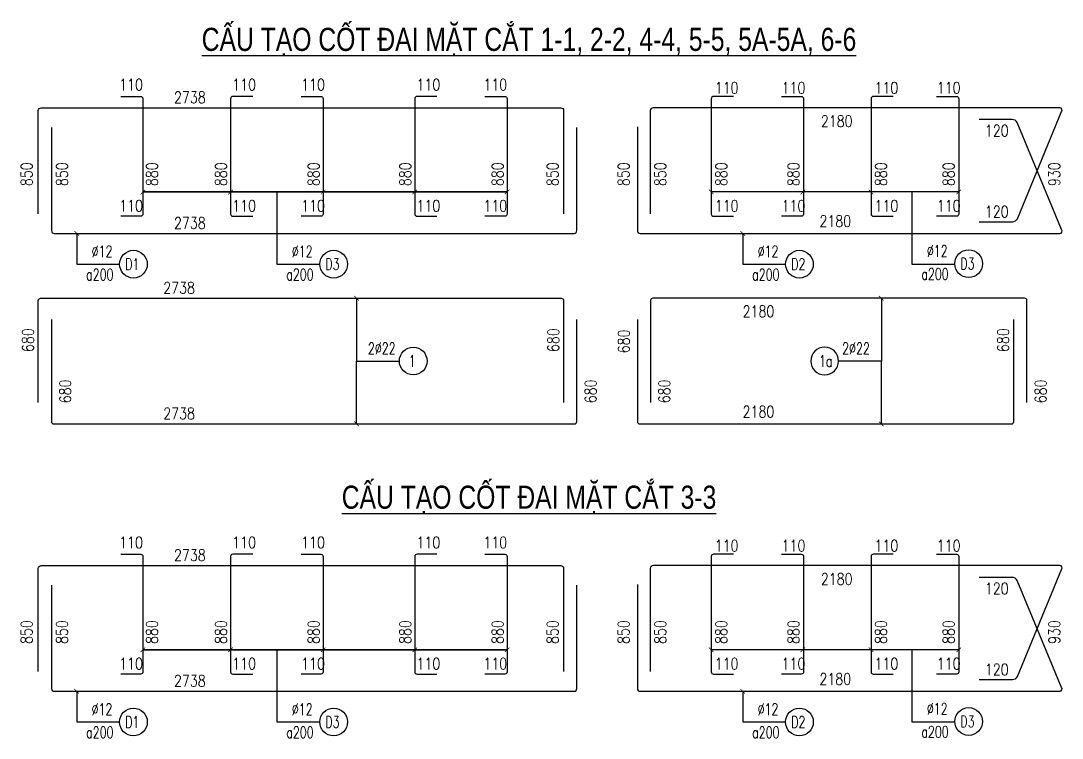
# Model space of a CAD drawing. Header units: millimetres. Extents: x -143483 to 1166745, y -1448440 to -1202244.
# Drawn here: x 308412 to 330968, y -1251400 to -1235869 of the extents above; entities that cross this region are included whole.
import ezdxf
from ezdxf.enums import TextEntityAlignment as Align

# ---------------------------------------------------------------- set-up
doc = ezdxf.new("R2010")
doc.units = ezdxf.units.MM
doc.header["$LTSCALE"] = 30
doc.layers.get('0').update_dxf_attribs({"lineweight": 9})
for name, color, linetype in [('ccu11-Cotthep', 9, 'Continuous'), ('ccu11-Text', 31, 'Continuous'), ('ccu11-Thepdai', 6, 'Continuous')]:
    doc.layers.add(name, color=color, linetype=linetype)
doc.styles.add('ccu11-dim', font='vnsimli.shx', dxfattribs={"width": 0.65, "bigfont": 'bigfont.shx'})
doc.styles.add('ccu11-VnAvH-B', font='VHAVANB.TTF')
doc.styles.add('ccu11-vnsimli', font='vnsimli.shx', dxfattribs={"width": 0.8, "bigfont": 'vns.shx'})
doc.styles.add('ccu11-vnsimple', font='vnsimple.shx', dxfattribs={"bigfont": 'bigfont.shx'})
doc.styles.add('ccu11_simli', font='vnsimli.shx', dxfattribs={"width": 0.8})
doc.dimstyles.new('ccu11-100x4', dxfattribs={"dimscale": 100, "dimtxt": 2.5, "dimasz": 1, "dimexe": 1, "dimexo": 2, "dimgap": 1, "dimtad": 1, "dimdec": 0, "dimlfac": 0.25, "dimdsep": 46, "dimtxsty": 'ccu11-dim', "dimblk": 'ARCHTICK', "dimcen": -1, "dimdle": 1, "dimclrd": 256, "dimclre": 256, "dimclrt": 3, "dimadec": 0, "dimazin": 2, "dimtfac": 0.1, "dimtdec": 0, "dimtmove": 0, "dimatfit": 1, "dimldrblk": 'ARCHTICK', "dimfxl": 0, "dimtvp": 0.833333, "dimtolj": 1, "dimtzin": 12, "dimarcsym": 0})

# ---------------------------------------------------------------- blocks, each defined once
blk = doc.blocks.new('_ARCHTICK')
at = {"color": 0, "linetype": 'ByBlock', "const_width": 0.15}
blk.add_lwpolyline([(-0.5, -0.5), (0.5, 0.5)], dxfattribs=at)
blk = doc.blocks.new('SHD')
at = {"layer": 'ccu11-Cotthep'}
blk.add_circle((300, 0), 300, dxfattribs=at)
at = {"layer": 'ccu11-Cotthep', "color": 31, "style": 'ccu11_simli', "width": 0.8}
blk.add_attdef('DK', text='', height=250, dxfattribs=at).set_placement((-101, 65), align=Align.BOTTOM_RIGHT)
blk.add_attdef('KH', text='', height=250, dxfattribs=at).set_placement((300, 0), align=Align.MIDDLE)
blk.add_attdef('KC', text='', height=250, dxfattribs=at).set_placement((-101, -142), align=Align.TOP_RIGHT)

msp = doc.modelspace()

# ---------------------------------------------------------------- linework, layer by layer
at = {"layer": 'ccu11-Thepdai', "flags": 128}
for points in [[(310576.41, -1237504.51), (311006.41, -1237504.51, -0.38911631), (311056.41, -1237554.51), (311056.41, -1239999.28), (311056.41, -1240051.58, -0.38911631), (311006.41, -1240101.58), (310576.41, -1240101.58)], [(313434.56, -1237504.51), (313004.56, -1237504.51, 0.38911631), (312954.56, -1237554.51), (312954.56, -1239999.28), (312954.56, -1240051.58, 0.38911631), (313004.56, -1240101.58), (313434.56, -1240101.58)], [(314480.93, -1237504.51), (314910.93, -1237504.51, -0.38911631), (314960.93, -1237554.51), (314960.93, -1239999.28), (314960.93, -1240051.58, -0.38911631), (314910.93, -1240101.58), (314480.93, -1240101.58)], [(317425.06, -1237504.51), (316995.06, -1237504.51, 0.38911631), (316945.06, -1237554.51), (316945.06, -1239999.28), (316945.06, -1240051.58, 0.38911631), (316995.06, -1240101.58), (317425.06, -1240101.58)], [(318465.4, -1237504.51), (318895.4, -1237504.51, -0.38911631), (318945.4, -1237554.51), (318945.4, -1239999.28), (318945.4, -1240051.58, -0.38911631), (318895.4, -1240101.58), (318465.4, -1240101.58)], [(323846.63, -1237504.51), (323416.63, -1237504.51, 0.38911631), (323366.63, -1237554.51), (323366.63, -1239999.28), (323366.63, -1240051.58, 0.38911631), (323416.63, -1240101.58), (323846.63, -1240101.58)], [(324886.97, -1237504.51), (325316.97, -1237504.51, -0.38911631), (325366.97, -1237554.51), (325366.97, -1239999.28), (325366.97, -1240051.58, -0.38911631), (325316.97, -1240101.58), (324886.97, -1240101.58)], [(327307.34, -1237504.51), (326877.34, -1237504.51, 0.38911631), (326827.34, -1237554.51), (326827.34, -1239999.28), (326827.34, -1240051.58, 0.38911631), (326877.34, -1240101.58), (327307.34, -1240101.58)], [(328248.17, -1237504.51), (328678.17, -1237504.51, -0.38911631), (328728.17, -1237554.51), (328728.17, -1239999.28), (328728.17, -1240051.58, -0.38911631), (328678.17, -1240101.58), (328248.17, -1240101.58)], [(310576.41, -1247416.67), (311006.41, -1247416.67, -0.38911631), (311056.41, -1247466.67), (311056.41, -1249911.43), (311056.41, -1249963.73, -0.38911631), (311006.41, -1250013.73), (310576.41, -1250013.73)], [(313434.56, -1247416.67), (313004.56, -1247416.67, 0.38911631), (312954.56, -1247466.67), (312954.56, -1249911.43), (312954.56, -1249963.73, 0.38911631), (313004.56, -1250013.73), (313434.56, -1250013.73)], [(314480.93, -1247416.67), (314910.93, -1247416.67, -0.38911631), (314960.93, -1247466.67), (314960.93, -1249911.43), (314960.93, -1249963.73, -0.38911631), (314910.93, -1250013.73), (314480.93, -1250013.73)], [(317425.06, -1247416.67), (316995.06, -1247416.67, 0.38911631), (316945.06, -1247466.67), (316945.06, -1249911.43), (316945.06, -1249963.73, 0.38911631), (316995.06, -1250013.73), (317425.06, -1250013.73)], [(318465.4, -1247416.67), (318895.4, -1247416.67, -0.38911631), (318945.4, -1247466.67), (318945.4, -1249911.43), (318945.4, -1249963.73, -0.38911631), (318895.4, -1250013.73), (318465.4, -1250013.73)], [(323846.63, -1247416.67), (323416.63, -1247416.67, 0.38911631), (323366.63, -1247466.67), (323366.63, -1249911.43), (323366.63, -1249963.73, 0.38911631), (323416.63, -1250013.73), (323846.63, -1250013.73)], [(324886.97, -1247416.67), (325316.97, -1247416.67, -0.38911631), (325366.97, -1247466.67), (325366.97, -1249911.43), (325366.97, -1249963.73, -0.38911631), (325316.97, -1250013.73), (324886.97, -1250013.73)], [(327307.34, -1247416.67), (326877.34, -1247416.67, 0.38911631), (326827.34, -1247466.67), (326827.34, -1249911.43), (326827.34, -1249963.73, 0.38911631), (326877.34, -1250013.73), (327307.34, -1250013.73)], [(328248.17, -1247416.67), (328678.17, -1247416.67, -0.38911631), (328728.17, -1247466.67), (328728.17, -1249911.43), (328728.17, -1249963.73, -0.38911631), (328678.17, -1250013.73), (328248.17, -1250013.73)]]:
    msp.add_lwpolyline(points, format="xyb", dxfattribs=at)
at = {"layer": 'ccu11-Thepdai'}
for points in [[(308791.31, -1240045.74), (308791.31, -1237811.76, -0.41421356), (308851.31, -1237751.76), (320109.98, -1237751.76, -0.41421356), (320169.98, -1237811.76), (320169.98, -1240045.74)], [(329168.79, -1240218.03), (329889.25, -1240218.03, 0.26628921), (330001.02, -1240153.96), (330954.47, -1237834.45, 0.64209887), (330916.63, -1237751.76), (322106.92, -1237751.76, 0.41421356), (322046.92, -1237811.76), (322046.92, -1240045.74)], [(321766.63, -1238162.24), (321766.63, -1240411.76, 0.41421356), (321826.63, -1240471.76), (330917.61, -1240471.76, 0.65283078), (330954.45, -1240387.95), (329993.54, -1238070.77, 0.30093739), (329881.77, -1238006.7), (329168.79, -1238006.7)], [(309076.31, -1238177.79), (309076.31, -1240411.76, 0.41421356), (309136.31, -1240471.76), (320395.1, -1240471.76, 0.41421356), (320455.1, -1240411.76), (320455.1, -1238177.79)], [(330204.65, -1244135.47), (330204.65, -1241925.47, 0.41421356), (330154.65, -1241875.47), (322101.63, -1241875.47, 0.41421356), (322051.63, -1241925.47), (322051.63, -1244135.47)], [(308791.31, -1249957.89), (308791.31, -1247723.91, -0.41421356), (308851.31, -1247663.91), (320109.98, -1247663.91, -0.41421356), (320169.98, -1247723.91), (320169.98, -1249957.89)], [(329168.79, -1250130.18), (329889.25, -1250130.18, 0.26628921), (330001.02, -1250066.11), (330954.47, -1247746.6, 0.64209887), (330916.63, -1247663.91), (322106.92, -1247663.91, 0.41421356), (322046.92, -1247723.91), (322046.92, -1249957.89)], [(321766.63, -1248074.39), (321766.63, -1250323.91, 0.41421356), (321826.63, -1250383.91), (330917.61, -1250383.91, 0.65283078), (330954.45, -1250300.1), (329993.54, -1247982.92, 0.30093739), (329881.77, -1247918.85), (329168.79, -1247918.85)], [(309076.31, -1248089.94), (309076.31, -1250323.91, 0.41421356), (309136.31, -1250383.91), (320395.1, -1250383.91, 0.41421356), (320455.1, -1250323.91), (320455.1, -1248089.94)]]:
    msp.add_lwpolyline(points, format="xyb", dxfattribs=at)
at = {"layer": 'ccu11-Thepdai', "linetype": 'ByBlock', "ltscale": 30}
for points in [[(308791.31, -1244135.47), (308791.31, -1241925.47, -0.41421356), (308841.31, -1241875.47), (320119.98, -1241875.47, -0.41421356), (320169.98, -1241925.47), (320169.98, -1244135.47)], [(309076.31, -1242335.47), (309076.31, -1244545.47, 0.41421356), (309126.31, -1244595.47), (320405.1, -1244595.47, 0.41421356), (320455.1, -1244545.47), (320455.1, -1242335.47)], [(321766.63, -1242335.47), (321766.63, -1244545.47, 0.41421356), (321816.63, -1244595.47), (329869.65, -1244595.47, 0.41421356), (329919.65, -1244545.47), (329919.65, -1242335.47)]]:
    msp.add_lwpolyline(points, format="xyb", dxfattribs=at)

# ---------------------------------------------------------------- block references
at = {"layer": 'ccu11-Cotthep', "yscale": 100, "zscale": 100, "rotation": 180}
for p, xscale in [((311056.41, -1239574.88), 100), ((312954.56, -1239574.88), 100), ((314960.93, -1239574.88), 100), ((316945.06, -1239574.88), 100), ((323366.63, -1239574.88), -100), ((325350.77, -1239574.88), 100), ((326827.34, -1239574.88), -100), ((311056.41, -1249487.03), 100), ((312954.56, -1249487.03), 100), ((314960.93, -1249487.03), 100), ((316945.06, -1249487.03), 100), ((323366.63, -1249487.03), -100), ((325350.77, -1249487.03), 100), ((326827.34, -1249487.03), -100)]:
    msp.add_blockref('_ARCHTICK', p, dxfattribs=dict(at, xscale=xscale))
at = {"layer": 'ccu11-Cotthep'}
ref = msp.add_blockref('SHD', (310551.56, -1241137.73), dxfattribs=at)
ref.add_attrib('KH', 'D1', dxfattribs={"color": 31, "height": 250, "style": 'ccu11-vnsimple', "width": 0.7}).set_placement((310826.56, -1241137.73), align=Align.MIDDLE_CENTER)
ref.add_attrib('KC', 'a200', dxfattribs={"color": 31, "height": 250, "style": 'ccu11-vnsimple', "width": 0.7}).set_placement((310122.98, -1241237.73), align=Align.TOP_CENTER)
ref.add_attrib('DK', '`12', dxfattribs={"color": 31, "height": 250, "style": 'ccu11-vnsimple', "width": 0.7}).set_placement((310170.78, -1241062.73), align=Align.BOTTOM_CENTER)
ref = msp.add_blockref('SHD', (314886.86, -1241137.73), dxfattribs=at)
ref.add_attrib('KH', 'D3', dxfattribs={"color": 31, "height": 250, "style": 'ccu11-vnsimple', "width": 0.7}).set_placement((315161.86, -1241137.73), align=Align.MIDDLE_CENTER)
ref.add_attrib('KC', 'a200', dxfattribs={"color": 31, "height": 250, "style": 'ccu11-vnsimple', "width": 0.7}).set_placement((314458.28, -1241237.73), align=Align.TOP_CENTER)
ref.add_attrib('DK', '`12', dxfattribs={"color": 31, "height": 250, "style": 'ccu11-vnsimple', "width": 0.7}).set_placement((314506.08, -1241062.73), align=Align.BOTTOM_CENTER)
ref = msp.add_blockref('SHD', (324977.22, -1241137.73), dxfattribs=at)
ref.add_attrib('KH', 'D2', dxfattribs={"color": 31, "height": 250, "style": 'ccu11-vnsimple', "width": 0.7}).set_placement((325252.22, -1241137.73), align=Align.MIDDLE_CENTER)
ref.add_attrib('KC', 'a200', dxfattribs={"color": 31, "height": 250, "style": 'ccu11-vnsimple', "width": 0.7}).set_placement((324548.64, -1241237.73), align=Align.TOP_CENTER)
ref.add_attrib('DK', '`12', dxfattribs={"color": 31, "height": 250, "style": 'ccu11-vnsimple', "width": 0.7}).set_placement((324596.43, -1241062.73), align=Align.BOTTOM_CENTER)
ref = msp.add_blockref('SHD', (328642.04, -1241126.73), dxfattribs=at)
ref.add_attrib('KH', 'D3', dxfattribs={"color": 31, "height": 250, "style": 'ccu11-vnsimple', "width": 0.7}).set_placement((328917.04, -1241126.73), align=Align.MIDDLE_CENTER)
ref.add_attrib('KC', 'a200', dxfattribs={"color": 31, "height": 250, "style": 'ccu11-vnsimple', "width": 0.7}).set_placement((328213.45, -1241226.73), align=Align.TOP_CENTER)
ref.add_attrib('DK', '`12', dxfattribs={"color": 31, "height": 250, "style": 'ccu11-vnsimple', "width": 0.7}).set_placement((328261.25, -1241051.73), align=Align.BOTTOM_CENTER)
ref = msp.add_blockref('SHD', (316611.6, -1243235.47), dxfattribs=at)
ref.add_attrib('KH', '1', dxfattribs={"color": 31, "height": 250, "style": 'ccu11-vnsimple', "width": 0.7}).set_placement((316886.6, -1243235.47), align=Align.MIDDLE_CENTER)
ref.add_attrib('DK', '2`22', dxfattribs={"color": 31, "height": 250, "style": 'ccu11-vnsimple', "width": 0.7}).set_placement((316230.82, -1243160.47), align=Align.BOTTOM_CENTER)
ref = msp.add_blockref('SHD', (326121.67, -1243235.47), dxfattribs=dict(at, xscale=-1))
ref.add_attrib('KH', '1a', dxfattribs={"color": 31, "height": 250, "style": 'ccu11-vnsimple', "width": 0.7}).set_placement((325846.67, -1243235.47), align=Align.MIDDLE_CENTER)
ref.add_attrib('DK', '2`22', dxfattribs={"color": 31, "height": 250, "style": 'ccu11-vnsimple', "width": 0.7}).set_placement((326502.45, -1243160.47), align=Align.BOTTOM_CENTER)
ref = msp.add_blockref('SHD', (310551.56, -1251049.88), dxfattribs=at)
ref.add_attrib('KH', 'D1', dxfattribs={"color": 31, "height": 250, "style": 'ccu11-vnsimple', "width": 0.7}).set_placement((310826.56, -1251049.88), align=Align.MIDDLE_CENTER)
ref.add_attrib('KC', 'a200', dxfattribs={"color": 31, "height": 250, "style": 'ccu11-vnsimple', "width": 0.7}).set_placement((310122.98, -1251149.88), align=Align.TOP_CENTER)
ref.add_attrib('DK', '`12', dxfattribs={"color": 31, "height": 250, "style": 'ccu11-vnsimple', "width": 0.7}).set_placement((310170.78, -1250974.88), align=Align.BOTTOM_CENTER)
ref = msp.add_blockref('SHD', (314886.86, -1251049.88), dxfattribs=at)
ref.add_attrib('KH', 'D3', dxfattribs={"color": 31, "height": 250, "style": 'ccu11-vnsimple', "width": 0.7}).set_placement((315161.86, -1251049.88), align=Align.MIDDLE_CENTER)
ref.add_attrib('KC', 'a200', dxfattribs={"color": 31, "height": 250, "style": 'ccu11-vnsimple', "width": 0.7}).set_placement((314458.28, -1251149.88), align=Align.TOP_CENTER)
ref.add_attrib('DK', '`12', dxfattribs={"color": 31, "height": 250, "style": 'ccu11-vnsimple', "width": 0.7}).set_placement((314506.08, -1250974.88), align=Align.BOTTOM_CENTER)
ref = msp.add_blockref('SHD', (324977.22, -1251049.88), dxfattribs=at)
ref.add_attrib('KH', 'D2', dxfattribs={"color": 31, "height": 250, "style": 'ccu11-vnsimple', "width": 0.7}).set_placement((325252.22, -1251049.88), align=Align.MIDDLE_CENTER)
ref.add_attrib('KC', 'a200', dxfattribs={"color": 31, "height": 250, "style": 'ccu11-vnsimple', "width": 0.7}).set_placement((324548.64, -1251149.88), align=Align.TOP_CENTER)
ref.add_attrib('DK', '`12', dxfattribs={"color": 31, "height": 250, "style": 'ccu11-vnsimple', "width": 0.7}).set_placement((324596.43, -1250974.88), align=Align.BOTTOM_CENTER)
ref = msp.add_blockref('SHD', (328642.04, -1251038.88), dxfattribs=at)
ref.add_attrib('KH', 'D3', dxfattribs={"color": 31, "height": 250, "style": 'ccu11-vnsimple', "width": 0.7}).set_placement((328917.04, -1251038.88), align=Align.MIDDLE_CENTER)
ref.add_attrib('KC', 'a200', dxfattribs={"color": 31, "height": 250, "style": 'ccu11-vnsimple', "width": 0.7}).set_placement((328213.45, -1251138.88), align=Align.TOP_CENTER)
ref.add_attrib('DK', '`12', dxfattribs={"color": 31, "height": 250, "style": 'ccu11-vnsimple', "width": 0.7}).set_placement((328261.25, -1250963.88), align=Align.BOTTOM_CENTER)

# ---------------------------------------------------------------- texts
at = {"layer": 'ccu11-Text', "color": 6, "style": 'ccu11-VnAvH-B', "width": 0.8}
for s, p in [('%%UcÊu t¹o cèt ®ai mÆt c¾t 1-1, 2-2, 4-4, 5-5, 5a-5a, 6-6', (319419.3, -1236520.29)), ('%%UcÊu t¹o cèt ®ai mÆt c¾t 3-3', (319419.3, -1246432.44))]:
    msp.add_text(s, height=500, dxfattribs=at).set_placement(p, align=Align.CENTER)
at = {"layer": 'ccu11-Text', "style": 'ccu11-vnsimli', "width": 0.8}
for s, p in [('110', (310542.68, -1237375.4)), ('110', (312992.1, -1237375.4)), ('110', (314485.3, -1237375.4)), ('110', (316982.6, -1237375.4)), ('110', (318431.67, -1237375.4)), ('110', (323442.27, -1237444.08)), ('110', (324891.33, -1237444.08)), ('110', (326902.98, -1237444.08)), ('110', (328252.53, -1237444.08)), ('2738', (311730.18, -1237651.76)), ('2180', (325740.91, -1238167.03)), ('120', (329294.03, -1238373.31)), ('110', (310542.68, -1239998.79)), ('110', (312992.1, -1239998.79)), ('110', (314485.3, -1239998.79)), ('110', (316982.6, -1239998.79)), ('110', (318431.67, -1239998.79)), ('110', (323442.27, -1239998.79)), ('110', (324891.33, -1239998.79)), ('110', (326902.98, -1239998.79)), ('110', (328252.53, -1239998.79)), ('2180', (325710.67, -1240332.55)), ('120', (329294.03, -1240126.41)), ('2738', (311730.18, -1240371.76)), ('2738', (311497.57, -1241775.47)), ('2180', (324047.12, -1242285.51)), ('2738', (311497.57, -1244495.47)), ('2180', (324047.12, -1244456.27)), ('110', (310542.68, -1247287.55)), ('110', (312992.1, -1247287.55)), ('110', (314485.3, -1247287.55)), ('110', (316982.6, -1247287.55)), ('110', (318431.67, -1247287.55)), ('110', (323442.27, -1247356.23)), ('110', (324891.33, -1247356.23)), ('110', (326902.98, -1247356.23)), ('110', (328252.53, -1247356.23)), ('2738', (311730.18, -1247563.91)), ('2180', (325740.91, -1248079.18)), ('120', (329294.03, -1248285.47)), ('110', (310542.68, -1249910.94)), ('110', (312992.1, -1249910.94)), ('110', (314485.3, -1249910.94)), ('110', (316982.6, -1249910.94)), ('110', (318431.67, -1249910.94)), ('110', (323442.27, -1249910.94)), ('110', (324891.33, -1249910.94)), ('110', (326902.98, -1249910.94)), ('110', (328252.53, -1249910.94)), ('120', (329294.03, -1250038.56)), ('2180', (325710.67, -1250244.71)), ('2738', (311730.18, -1250283.91))]:
    msp.add_text(s, height=250, dxfattribs=at).set_placement(p)
for s, p in [('850', (308662.26, -1239447.5)), ('850', (309430.46, -1239447.5)), ('880', (311379.29, -1239447.5)), ('880', (312873.52, -1239447.5)), ('880', (314879.9, -1239447.5)), ('880', (316864.03, -1239447.5)), ('880', (318864.36, -1239447.5)), ('850', (320057.68, -1239447.5)), ('850', (321594.32, -1239447.5)), ('850', (322389.6, -1239447.5)), ('880', (323709.32, -1239447.5)), ('880', (325274.28, -1239447.5)), ('880', (327170.03, -1239447.5)), ('880', (328635.48, -1239447.5)), ('930', (330924.02, -1239447.5)), ('680', (308691.37, -1243039.26)), ('680', (320070.04, -1243039.26)), ('680', (329814.99, -1243039.26)), ('680', (321598.25, -1243066.58)), ('680', (309498.9, -1244149.46)), ('680', (320877.68, -1244149.46)), ('680', (322474.22, -1244149.46)), ('680', (330627.23, -1244149.46)), ('850', (308662.26, -1249359.65)), ('850', (309430.46, -1249359.65)), ('880', (311379.29, -1249359.65)), ('880', (312873.52, -1249359.65)), ('880', (314879.9, -1249359.65)), ('880', (316864.03, -1249359.65)), ('880', (318864.36, -1249359.65)), ('850', (320057.68, -1249359.65)), ('850', (321594.32, -1249359.65)), ('850', (322389.6, -1249359.65)), ('880', (323709.32, -1249359.65)), ('880', (325274.28, -1249359.65)), ('880', (327170.03, -1249359.65)), ('880', (328635.48, -1249359.65)), ('930', (330924.02, -1249359.65))]:
    msp.add_text(s, height=250, rotation=90, dxfattribs=at).set_placement(p)

# ---------------------------------------------------------------- leaders
at = {"layer": 'ccu11-Cotthep', "linetype": 'ByBlock', "ltscale": 30}
for points in [[(311056.41, -1239574.88), (318945.4, -1239574.88)], [(318945.4, -1239574.88), (311056.41, -1239574.88)], [(328728.17, -1239574.88), (323366.63, -1239574.88)], [(309622.56, -1240471.76), (309622.56, -1241137.73), (310551.56, -1241137.73)], [(324048.22, -1240471.76), (324048.22, -1241137.73), (324977.22, -1241137.73)], [(315682.6, -1241875.47), (315682.6, -1243235.47), (316611.6, -1243235.47)], [(327050.67, -1241875.47), (327050.67, -1243235.47), (326121.67, -1243235.47)], [(315682.6, -1244595.47), (315682.6, -1243235.47), (316611.6, -1243235.47)], [(327050.67, -1244595.47), (327050.67, -1243235.47), (326121.67, -1243235.47)], [(311056.41, -1249487.03), (318945.4, -1249487.03)], [(318945.4, -1249487.03), (311056.41, -1249487.03)], [(328728.17, -1249487.03), (323366.63, -1249487.03)], [(309622.56, -1250383.91), (309622.56, -1251049.88), (310551.56, -1251049.88)], [(324048.22, -1250383.91), (324048.22, -1251049.88), (324977.22, -1251049.88)]]:
    msp.add_leader(points, dimstyle='ccu11-100x4', dxfattribs=at)
for points in [[(313957.74, -1239574.88), (313957.74, -1241137.73), (314886.86, -1241137.73)], [(327712.92, -1239574.88), (327712.92, -1241137.73), (328642.04, -1241137.73)], [(313957.74, -1249487.03), (313957.74, -1251049.88), (314886.86, -1251049.88)], [(327712.92, -1249487.03), (327712.92, -1251049.88), (328642.04, -1251049.88)]]:
    msp.add_leader(points, dimstyle='ccu11-100x4', override={"dimldrblk": 'None'}, dxfattribs=at)

doc.saveas('drawing.dxf')
